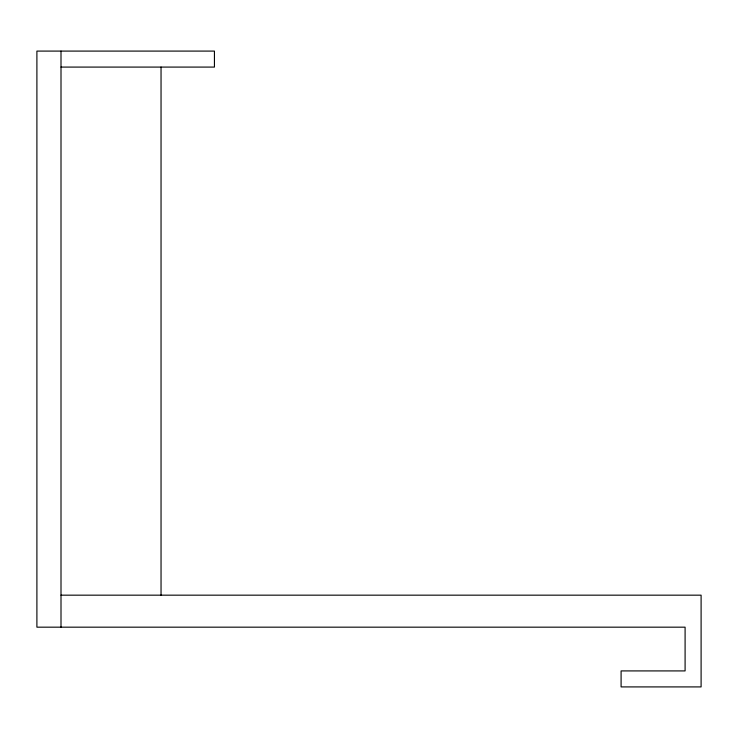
<?xml version="1.0" encoding="UTF-8"?>
<svg xmlns="http://www.w3.org/2000/svg" width="738" height="738" viewBox="0 0 738 738"><rect width="100%" height="100%" fill="white"/><g stroke="black" fill="none" stroke-linecap="round" stroke-linejoin="round"><path stroke-width="1.11" d="M61.005 67.084L214.435 67.084L214.435 51.088L36.9 51.088L36.9 627.171L685.095 627.171L685.095 670.916L621.092 670.916L621.092 686.912L701.1 686.912L701.1 595.169L61.005 595.169M161.041 67.084L161.041 595.169M61.005 51.088L61.005 627.171"/></g></svg>
